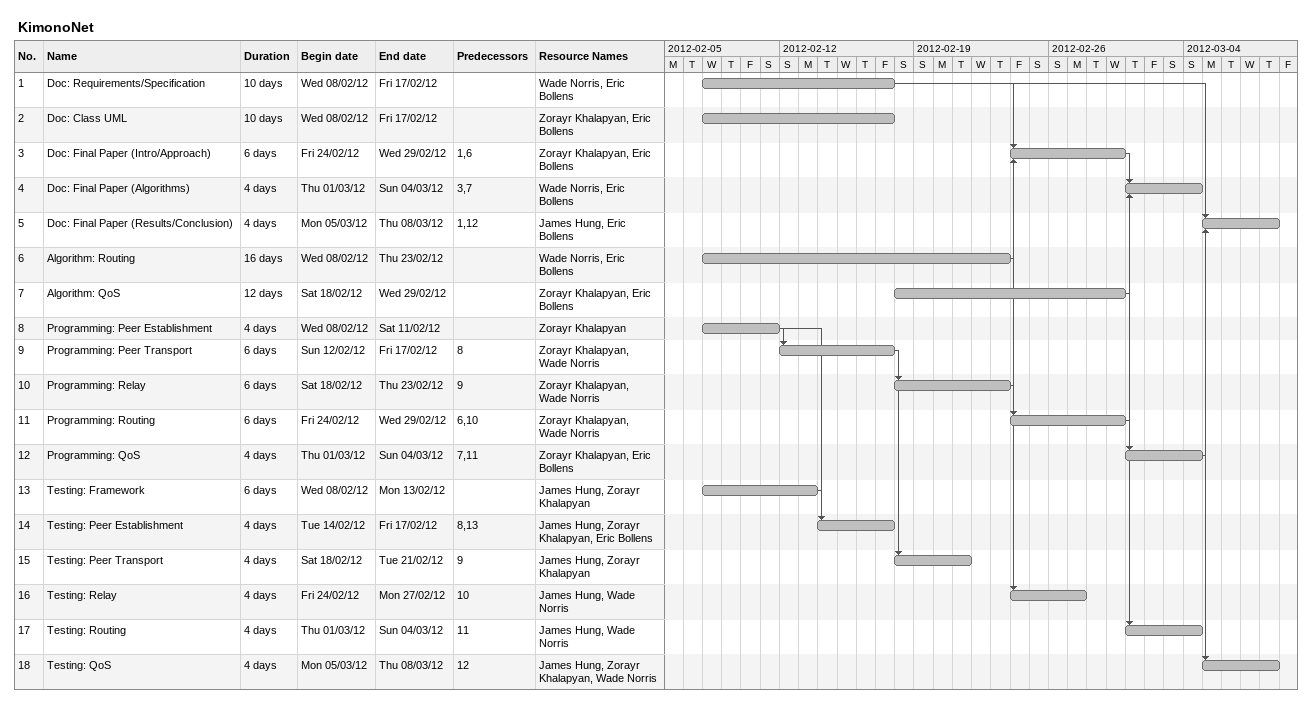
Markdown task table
KimonoNet

| ID | Task | Duration | Start | Finish | Predecessors | Resources |
|---|---|---|---|---|---|---|
| 1 | Doc: Requirements/Specification | 10d | 2012-02-08 | 2012-02-17 |  | Wade Norris, Eric Bollens |
| 2 | Doc: Class UML | 10d | 2012-02-08 | 2012-02-17 |  | Zorayr Khalapyan, Eric Bollens |
| 3 | Doc: Final Paper (Intro/Approach) | 6d | 2012-02-24 | 2012-02-29 | 1, 6 | Zorayr Khalapyan, Eric Bollens |
| 4 | Doc: Final Paper (Algorithms) | 4d | 2012-03-01 | 2012-03-04 | 3, 7 | Wade Norris, Eric Bollens |
| 5 | Doc: Final Paper (Results/Conclusion) | 4d | 2012-03-05 | 2012-03-08 | 1, 12 | James Hung, Eric Bollens |
| 6 | Algorithm: Routing | 16d | 2012-02-08 | 2012-02-23 |  | Wade Norris, Eric Bollens |
| 7 | Algorithm: QoS | 12d | 2012-02-18 | 2012-02-29 |  | Zorayr Khalapyan, Eric Bollens |
| 8 | Programming: Peer Establishment | 4d | 2012-02-08 | 2012-02-11 |  | Zorayr Khalapyan |
| 9 | Programming: Peer Transport | 6d | 2012-02-12 | 2012-02-17 | 8 | Zorayr Khalapyan, Wade Norris |
| 10 | Programming: Relay | 6d | 2012-02-18 | 2012-02-23 | 9 | Zorayr Khalapyan, Wade Norris |
| 11 | Programming: Routing | 6d | 2012-02-24 | 2012-02-29 | 6, 10 | Zorayr Khalapyan, Wade Norris |
| 12 | Programming: QoS | 4d | 2012-03-01 | 2012-03-04 | 7, 11 | Zorayr Khalapyan, Eric Bollens |
| 13 | Testing: Framework | 6d | 2012-02-08 | 2012-02-13 |  | James Hung, Zorayr Khalapyan |
| 14 | Testing: Peer Establishment | 4d | 2012-02-14 | 2012-02-17 | 8, 13 | James Hung, Zorayr Khalapyan, Eric Bollens |
| 15 | Testing: Peer Transport | 4d | 2012-02-18 | 2012-02-21 | 9 | James Hung, Zorayr Khalapyan |
| 16 | Testing: Relay | 4d | 2012-02-24 | 2012-02-27 | 10 | James Hung, Wade Norris |
| 17 | Testing: Routing | 4d | 2012-03-01 | 2012-03-04 | 11 | James Hung, Wade Norris |
| 18 | Testing: QoS | 4d | 2012-03-05 | 2012-03-08 | 12 | James Hung, Zorayr Khalapyan, Wade Norris |
